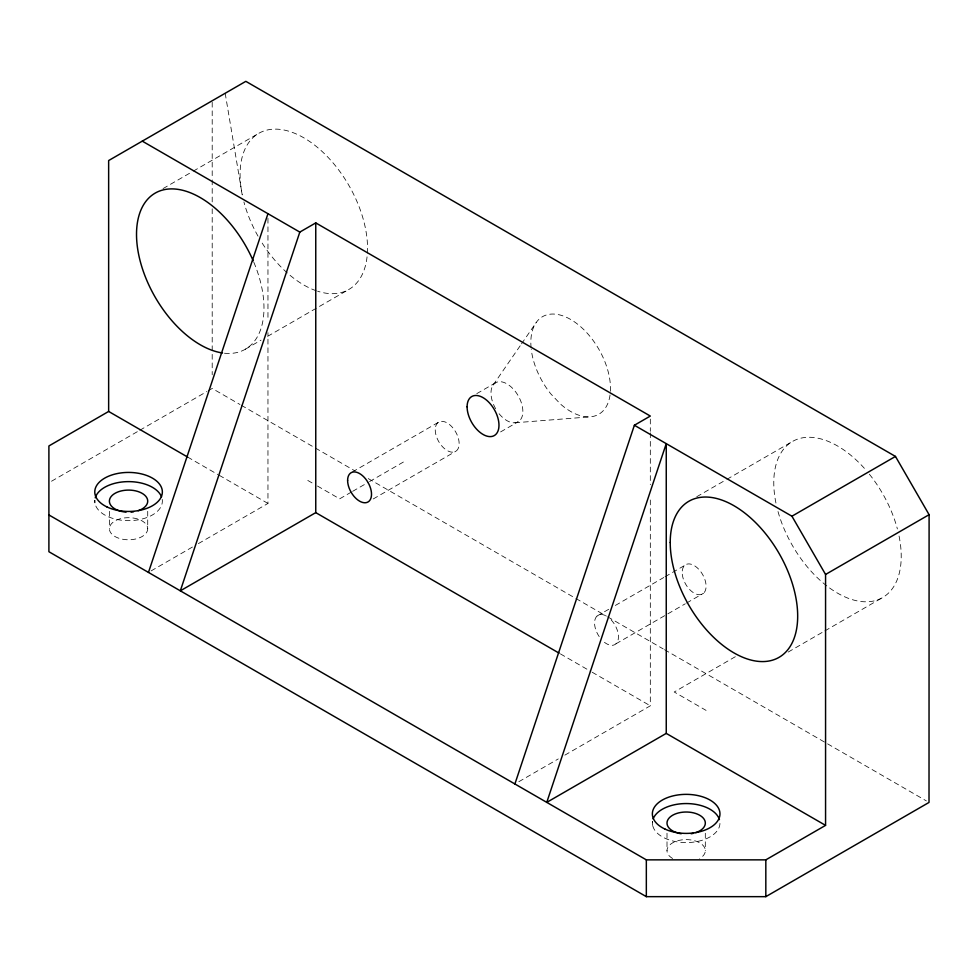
<?xml version="1.0" encoding="UTF-8"?>
<svg xmlns="http://www.w3.org/2000/svg" width="978" height="978" viewBox="0 0 978 978"><rect width="100%" height="100%" fill="white"/><g stroke="black" fill="none" stroke-linecap="round" stroke-linejoin="round"><path stroke-width="0.73" stroke-dasharray="4.89 3.67" d="M493.132 385.075L520.675 345.063M521.543 343.816L536.176 322.557M163.057 188.583L191.896 171.932M193.204 171.174L258.754 133.35M245.295 349.219L261.028 340.148M267.581 336.359L348.853 289.451M51.528 481.225L138.448 431.041M139.768 430.283L206.933 391.506M208.253 390.748L212.202 388.462L239.977 404.501M151.101 570.907L193.118 546.653M198.363 543.621L267.96 503.438L267.96 332.642M476.799 393.621L495.663 382.728M352.422 471.946L438.743 422.117M351.359 492.081L339.647 498.841L315.429 484.856M352.655 491.335L368.266 482.325M369.562 481.567L403.376 462.044M373.241 498.951L455.638 451.384M500.589 431.921L518.193 421.762M696.764 496.714L725.603 480.064M726.911 479.318L792.449 441.481M597.057 616.018L608.829 609.221M615.358 605.443L663.756 577.509M665.064 576.751L684.673 565.418M615.957 643.805L685.272 603.793M686.58 603.035L703.585 593.218M518.841 781.703L558.279 758.928M564.856 755.138L650.321 705.798L650.321 499.929M735.334 656.703L674.209 691.996L706.079 710.395M788.182 652.057L823.574 631.629M824.882 630.883L882.559 597.595M514.893 422.777L590.565 416.799M241.297 405.271L314.036 447.276M315.356 448.034L355.038 470.956M368.254 478.584L574.575 597.741M575.895 598.499L606.323 616.067M607.644 616.837L663.182 648.915M664.514 649.673L926.374 800.909M307.789 480.442L314.158 484.122M560.394 653.879L590.81 671.434M592.13 672.204L650.321 705.798M187.642 457.068L217.923 474.55M219.243 475.308L267.96 503.438M225.184 93.265L242.251 194.903A90.123 52.03 60 0 1 288.204 131.04A90.123 52.03 60 0 1 365.809 230.221A90.123 52.03 60 0 1 317.606 291.212M705.309 833.232L705.309 850.664M667.008 833.232L667.008 850.664M652.583 825.261L652.583 821.324A33.79 19.511 0 0 0 685.541 842.584A33.79 19.511 0 0 0 719.918 822.143M650.321 419.097L650.321 431.298M650.321 432.826L650.321 484.672M267.96 218.277L267.96 320.442M212.202 102.287L212.202 178.399M212.202 179.915L212.202 202.752M212.202 208.84L212.202 374.77M147.715 511.311L147.715 528.731A19.157 11.051 0 0 1 118.986 538.303A19.157 11.051 0 0 1 118.986 519.159A19.157 11.051 0 0 1 147.715 528.731M109.402 511.311L109.402 528.731M94.903 500.259L94.903 502.888M611.116 619.844A16.895 9.756 60 0 1 617.717 641.152A16.895 9.756 60 0 1 602.864 640.957M599.196 636.605A16.895 9.756 60 0 1 594.979 619.636A16.895 9.756 60 0 1 604.991 615.345M672.62 858.488A19.157 11.051 0 0 1 672.62 842.84A19.157 11.051 0 0 1 699.71 842.84A19.157 11.051 0 0 1 699.71 858.488M899.051 536.03A90.123 52.03 60 0 1 827.999 586.812M826.813 585.92A90.123 52.03 60 0 1 778.011 511.543M775.945 503.047A90.123 52.03 60 0 1 797.412 439.195A90.123 52.03 60 0 1 866.459 470.699M869.369 474.208A90.123 52.03 60 0 1 897.388 528.964M316.249 290.759A90.123 52.03 60 0 1 288.449 273.962M287.3 272.96A90.123 52.03 60 0 1 260.992 241.199M258.021 236.15A90.123 52.03 60 0 1 243.913 201.969M253.815 262.238A90.123 52.03 60 0 1 223.913 353.168M162.214 499.391A33.79 19.511 0 0 1 129.365 520.651A33.79 19.511 0 0 1 94.793 500.333M531.103 347.96A56.321 32.519 60 0 1 571.054 319.696A56.321 32.519 60 0 1 610.113 394.476A56.321 32.519 60 0 1 560.345 403.938L550.736 393.804A56.321 32.519 60 0 1 531.25 349.378M495.663 408.755A22.531 13.007 60 0 1 502.142 381.933A22.531 13.007 60 0 1 522.619 414.501A22.531 13.007 60 0 1 497.227 411.237M682.277 574.233A16.895 9.756 60 0 0 701.373 594.477A16.895 9.756 60 0 0 698.744 569.257A16.895 9.756 60 0 0 682.277 574.233M435.247 429.855A16.895 9.756 60 0 0 453.169 452.154A16.895 9.756 60 0 0 453.169 428.254A16.895 9.756 60 0 0 435.247 429.855"/><path stroke-width="1.47" d="M108.644 411.457L108.644 160.551L245.833 81.345L895.469 456.433L929.1 514.685L929.014 802.437L765.823 896.655L646.336 896.655L48.9 551.726L48.9 445.956L108.644 411.457L187.642 457.068M148.473 572.423L267.96 213.693M514.893 783.977L634.38 425.247L650.321 416.053L315.76 222.898L299.818 232.092L180.331 590.822L315.76 512.631L559.074 653.121M634.38 425.247L791.935 516.213L895.469 456.433M48.9 514.941L646.336 859.858L765.823 859.858L825.566 825.371L825.566 574.465L929.1 514.685M666.25 733.39L546.763 802.376L666.25 443.645L666.25 733.39L825.566 825.371M142.275 141.138L299.818 232.092M791.935 516.213L825.566 574.465M765.823 859.858L765.823 896.655M646.336 859.858L646.336 896.655M315.76 222.898L315.76 512.631M222.495 352.972A90.123 52.03 60 0 1 142.433 268.742A90.123 52.03 60 0 1 169.06 188.986A90.123 52.03 60 0 1 253.241 260.906M126.064 512.105A19.157 11.051 0 0 1 111.199 496.469A19.157 11.051 0 0 1 141.492 492.985A19.157 11.051 0 0 1 138.13 510.712M133.509 511.824A19.157 11.051 0 0 1 131.052 512.105M676.593 832.645A19.157 11.051 0 0 1 671.495 815.958A19.157 11.051 0 0 1 700.835 815.958A19.157 11.051 0 0 1 695.737 832.645M693.488 833.28A19.157 11.051 0 0 1 691.116 833.745M681.201 833.745A19.157 11.051 0 0 1 677.693 832.987M653.145 818.916A33.79 19.511 0 0 1 686.776 803.561A33.79 19.511 0 0 1 719.429 819.613M95.257 497.79A33.79 19.511 0 0 1 127.751 481.628A33.79 19.511 0 0 1 161.541 496.873M347.618 480.442A16.895 9.756 60 0 0 365.54 502.741A16.895 9.756 60 0 0 365.54 478.841A16.895 9.756 60 0 0 347.618 480.442M106.895 506.91A33.79 19.511 0 0 0 161.859 495.284A33.79 19.511 0 0 0 116.932 473.621A33.79 19.511 0 0 0 106.895 506.91M670.223 542.509A90.123 52.03 60 0 0 765.811 661.434A90.123 52.03 60 0 0 765.811 533.976A90.123 52.03 60 0 0 670.223 542.509M665.101 829.136A33.79 19.511 0 0 0 719.588 816.777A33.79 19.511 0 0 0 673.805 795.713A33.79 19.511 0 0 0 665.101 829.136M467.105 406.848A22.531 13.007 60 0 0 490.993 436.579A22.531 13.007 60 0 0 491.005 404.709A22.531 13.007 60 0 0 467.105 406.848"/></g></svg>
